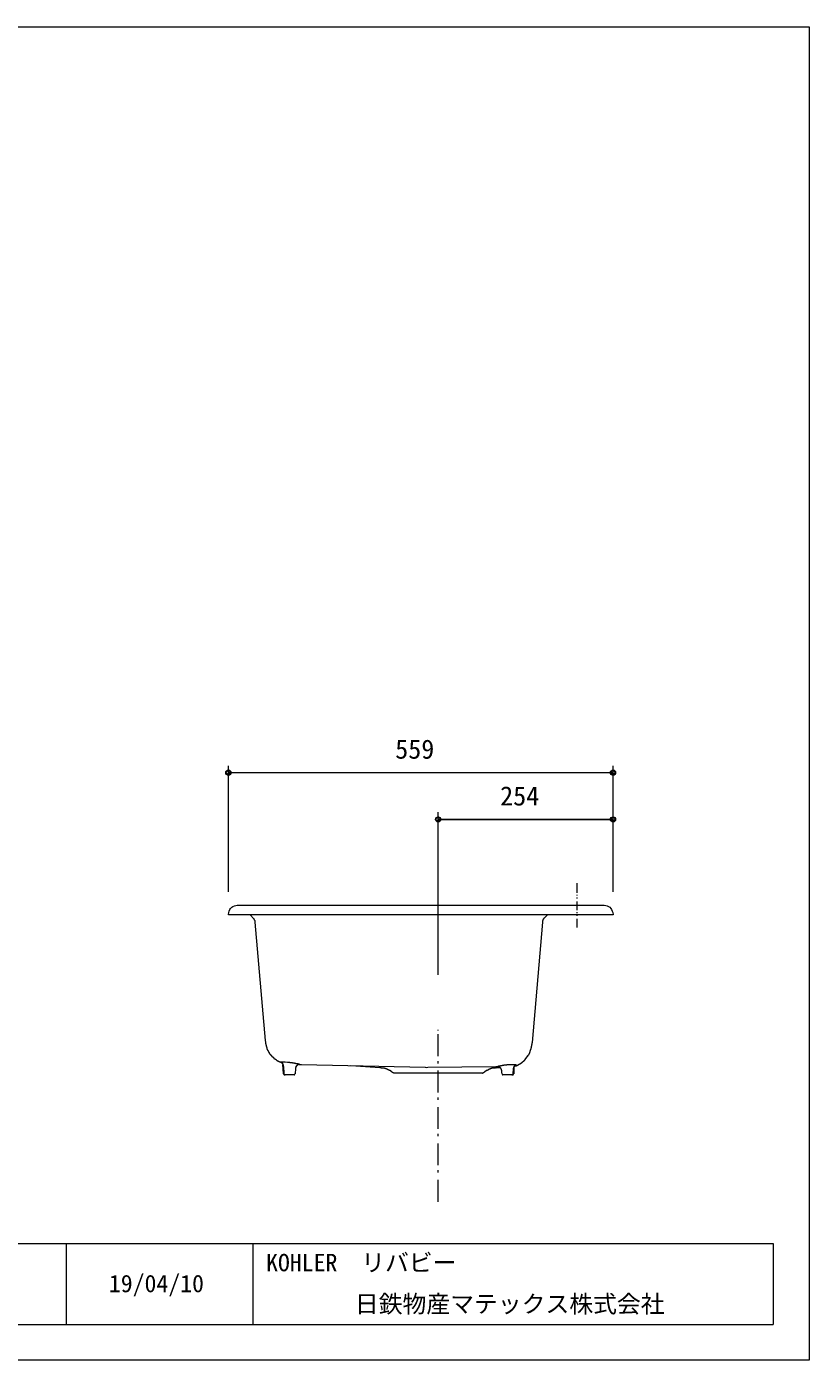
# Model space of a CAD drawing. Units: millimetres, scale not verified. Extents: x -1392 to 1350, y -947 to 991.
# Drawn here: x 213 to 1350, y -947 to 991 of the extents above; entities that cross this region are included whole.
import ezdxf
from ezdxf.enums import TextEntityAlignment as Align

# ---------------------------------------------------------------- set-up
doc = ezdxf.new("R2010")
doc.units = ezdxf.units.MM
doc.header["$LTSCALE"] = 10
for name, color, linetype, lineweight in [('0-1_レイヤー_1', 7, 'Continuous', 18), ('0-7', 7, 'Continuous', 5), ('F-0', 7, 'Continuous', 5)]:
    doc.layers.add(name, color=color, linetype=linetype, lineweight=lineweight)
doc.styles.add('ＭＳ ゴシック', font='')
doc.styles.get('ＭＳ ゴシック').set_extended_font_data('MS Gothic')

msp = doc.modelspace()

# ---------------------------------------------------------------- linework, layer by layer
at = {"layer": '0-1_レイヤー_1', "color": 5}
for p, q in [((506.1, -265.99), (506.1, -83.11)), ((506.1, -92.85), (1064.89, -92.85)), ((1064.89, -265.99), (1064.89, -83.11)), ((810.89, -387.06), (810.89, -150.84)), ((1064.89, -265.99), (1064.89, -150.84)), ((810.89, -161), (1064.89, -161))]:
    msp.add_line(p, q, dxfattribs=at)
at = {"layer": '0-1_レイヤー_1'}
for p, q in [((1012.83, -254.56), (1012.83, -253.71)), ((1012.83, -267.68), (1012.83, -254.98)), ((1012.83, -271.91), (1012.83, -270.64)), ((1012.83, -276.15), (1012.83, -274.88)), ((1012.83, -293.08), (1012.83, -280.38)), ((542.92, -305.78), (537.42, -299.85)), ((543.35, -306.63), (543.35, -306.2)), ((969.64, -299.85), (964.14, -305.36)), ((1012.83, -297.32), (1012.83, -296.04)), ((1012.83, -301.55), (1012.83, -300.28)), ((1012.83, -318.48), (1012.83, -305.78)), ((810.89, -467.92), (810.89, -467.07)), ((810.89, -505.17), (810.89, -473.42)), ((946.79, -489.08), (946.79, -488.24)), ((580.6, -513.64), (582.72, -514.48)), ((582.72, -514.48), (583.14, -514.91)), ((586.11, -530.99), (585.26, -517.45)), ((603.46, -523.38), (603.04, -530.99)), ((608.54, -517.45), (609.81, -517.45)), ((726.23, -522.1), (683.89, -519.14)), ((810.89, -515.75), (810.89, -512.37)), ((895.56, -522.1), (900.64, -521.68)), ((896.83, -520.41), (898.1, -520.83)), ((898.95, -520.83), (898.1, -520.83)), ((920.96, -520.41), (920.54, -530.99)), ((937.05, -510.25), (941.28, -504.75)), ((601.35, -532.26), (587.8, -532.26)), ((875.24, -530.15), (746.55, -530.15)), ((810.89, -558.09), (810.89, -526.34)), ((918.85, -532.26), (904.88, -532.26)), ((810.89, -568.67), (810.89, -565.29)), ((810.89, -611), (810.89, -579.25)), ((810.89, -621.59), (810.89, -618.2)), ((810.89, -663.92), (810.89, -632.17)), ((810.89, -674.5), (810.89, -671.12)), ((810.89, -716.84), (810.89, -685.09))]:
    msp.add_line(p, q, dxfattribs=at)
at = {"layer": '0-1_レイヤー_1', "color": 5}
for points in [[(509.48, -93.06), (505.88, -89.46), (502.29, -93.06), (505.88, -96.66)], [(1068.7, -93.06), (1064.89, -89.46), (1061.08, -93.06), (1064.89, -96.66)], [(814.7, -161), (810.89, -157.19), (807.08, -161), (810.89, -164.81)], [(1068.7, -161), (1064.89, -157.19), (1061.08, -161), (1064.89, -164.81)]]:
    msp.add_lwpolyline(points, close=True, dxfattribs=at)
at = {"layer": '0-1_レイヤー_1'}
msp.add_lwpolyline([(506.52, -296.47), (506.94, -294.35), (507.79, -292.23), (509.06, -290.54), (510.75, -288.85), (512.45, -287.58), (514.56, -286.73), (516.68, -286.31), (518.8, -285.88), (1052.2, -285.88), (1054.31, -286.31), (1056.43, -286.73), (1058.12, -287.58), (1060.24, -288.85), (1061.51, -290.54), (1062.78, -292.23), (1063.63, -294.35), (1064.47, -296.47), (1064.89, -299.43), (1064.89, -299.85), (1064.47, -299.85), (785.5, -299.85), (506.52, -299.85), (506.1, -299.85), (506.1, -299.43)], close=True, dxfattribs=at)
for points in [[(543.35, -306.2), (543.35, -305.78), (542.92, -305.78)], [(543.77, -307.47), (543.77, -307.05), (543.77, -306.63), (543.35, -306.63)], [(543.77, -307.47), (544.2, -307.9), (544.2, -308.32), (544.2, -308.74), (544.2, -309.17), (544.2, -309.59), (544.2, -310.01), (544.2, -310.44), (559.44, -482.73), (559.86, -484.85)], [(962.87, -307.05), (962.87, -307.47), (962.87, -307.9), (962.45, -307.9), (962.45, -308.32), (962.45, -308.74), (962.45, -309.17), (962.45, -309.59), (962.45, -310.01), (962.45, -310.44), (947.21, -485.27), (947.21, -485.7), (947.21, -486.12), (946.79, -486.12), (946.79, -486.54), (946.79, -486.97), (946.79, -487.39), (946.79, -487.82), (946.79, -488.24)], [(964.14, -305.36), (963.72, -305.36), (963.72, -305.78), (963.72, -306.2), (963.3, -306.2), (963.3, -306.63), (962.87, -306.63), (962.87, -307.05)], [(559.44, -484), (559.86, -484), (559.86, -484.43), (559.86, -484.85), (559.86, -485.27), (559.86, -485.7), (559.86, -486.12), (559.86, -486.54), (559.86, -486.97), (560.28, -487.39), (560.28, -487.82), (560.28, -488.24), (560.28, -488.66), (560.28, -489.08), (560.28, -489.51), (560.7, -489.51), (560.7, -489.93), (560.7, -490.35), (560.7, -490.78), (561.13, -491.2), (561.13, -491.63), (561.13, -492.05), (561.13, -492.47), (561.55, -492.47), (561.55, -492.89), (561.55, -493.32), (561.55, -493.74), (561.98, -493.74), (561.98, -494.16), (561.98, -494.59), (561.98, -495.01), (562.4, -495.01), (562.4, -495.43), (562.4, -495.86), (562.82, -495.86), (562.82, -496.28), (562.82, -496.7), (563.25, -496.7), (563.25, -497.13), (563.25, -497.55)], [(563.25, -497.55), (563.67, -497.55), (563.67, -497.97), (563.67, -498.4), (564.09, -498.4), (564.09, -498.82), (564.09, -499.24), (564.52, -499.24), (564.52, -499.67), (564.94, -500.09), (564.94, -500.51), (565.36, -500.51), (565.36, -500.94), (565.79, -501.36), (565.79, -501.79), (566.21, -501.79), (566.21, -502.21), (566.63, -502.21), (566.63, -502.63), (567.05, -503.05), (567.05, -503.48), (567.48, -503.48), (567.48, -503.9), (567.9, -503.9), (567.9, -504.32), (568.33, -504.32), (568.33, -504.75), (568.75, -504.75), (568.75, -505.17), (569.17, -505.17), (569.17, -505.6), (569.6, -506.02), (570.02, -506.02), (570.02, -506.44), (570.44, -506.44), (570.44, -506.86), (570.86, -506.86), (570.86, -507.29), (571.29, -507.29), (571.29, -507.71)], [(941.28, -504.75), (941.7, -504.75), (941.7, -504.32), (941.7, -503.9), (942.13, -503.9), (942.13, -503.48), (942.55, -503.05), (942.55, -502.63), (942.98, -502.63), (942.98, -502.21), (942.98, -501.79), (943.4, -501.79), (943.4, -501.36), (943.4, -500.94), (943.82, -500.94), (943.82, -500.51), (943.82, -500.09), (943.82, -499.67), (944.25, -499.67), (944.25, -499.24), (944.25, -498.82), (944.67, -498.82), (944.67, -498.4)], [(944.67, -498.4), (944.67, -497.97), (944.67, -497.55), (945.09, -497.55), (945.09, -497.13), (945.09, -496.7), (945.09, -496.28), (945.52, -496.28), (945.52, -495.86), (945.52, -495.43), (945.52, -495.01), (945.94, -495.01), (945.94, -494.59), (945.94, -494.16), (945.94, -493.74), (945.94, -493.32), (946.36, -492.89), (946.36, -492.47), (946.36, -492.05), (946.36, -491.63), (946.36, -491.2), (946.36, -490.78), (946.79, -490.78), (946.79, -490.35), (946.79, -489.93), (946.79, -489.51), (946.79, -489.08)], [(571.29, -507.71), (571.71, -507.71), (571.71, -508.13), (572.14, -508.13), (572.14, -508.56), (572.56, -508.56), (572.98, -508.98), (573.41, -508.98), (573.41, -509.4), (573.83, -509.4), (573.83, -509.83), (574.25, -509.83), (574.67, -510.25), (575.1, -510.25), (575.1, -510.67), (575.52, -510.67), (575.95, -511.1), (576.37, -511.1), (576.37, -511.52), (576.79, -511.52), (577.22, -511.52), (577.22, -511.94), (577.64, -511.94), (577.64, -512.37), (578.06, -512.37), (578.48, -512.37), (578.48, -512.79), (578.91, -512.79), (579.33, -512.79), (579.33, -513.21), (579.76, -513.21), (580.18, -513.21), (580.18, -513.64), (580.6, -513.64)], [(595, -514.48), (594.57, -514.48), (594.15, -514.48), (593.73, -514.48), (593.3, -514.48), (592.88, -514.48), (592.45, -514.48), (592.03, -514.48), (588.22, -514.06), (586.95, -514.06), (586.11, -514.06), (585.68, -514.06), (584.83, -514.06), (583.99, -514.06), (583.57, -514.06), (583.14, -514.06), (582.72, -514.06), (582.3, -514.06), (581.87, -514.06)], [(584.83, -516.6), (584.83, -516.18), (584.41, -516.18), (584.41, -515.75), (583.99, -515.75), (583.99, -515.33), (583.57, -515.33), (583.57, -514.91), (583.14, -514.91)], [(584.83, -516.6), (585.26, -517.45), (585.26, -517.87), (585.68, -517.87), (585.68, -518.29), (585.68, -518.72), (585.68, -519.14), (585.68, -519.57), (585.68, -519.99), (586.11, -520.41), (586.11, -520.83), (586.11, -521.26), (586.11, -521.68), (586.53, -528.88), (586.53, -530.99)], [(595, -514.48), (595.42, -514.48), (595.84, -514.48), (596.27, -514.48), (596.69, -514.48), (597.11, -514.48), (597.54, -514.48), (597.96, -514.48), (598.38, -514.48), (598.8, -514.48), (599.23, -514.48), (599.23, -514.91), (599.65, -514.91), (600.08, -514.91), (600.5, -514.91), (600.92, -514.91), (601.35, -514.91), (601.77, -514.91), (601.77, -515.33), (602.19, -515.33), (602.61, -515.33), (603.04, -515.33), (603.46, -515.33), (603.89, -515.33), (603.89, -515.75), (604.31, -515.75), (604.73, -515.75), (605.16, -515.75), (605.58, -515.75), (605.58, -516.18), (606, -516.18), (606.42, -516.18), (606.85, -516.18), (607.27, -516.18), (607.27, -516.6), (607.7, -516.6), (608.12, -516.6), (608.54, -516.6), (608.54, -517.02), (608.97, -517.02)], [(606.85, -517.87), (606.42, -518.29), (606, -518.29), (606, -518.72), (605.58, -518.72), (605.58, -519.14), (605.16, -519.14), (605.16, -519.57), (604.73, -519.57), (604.73, -519.99), (604.31, -519.99), (604.31, -520.41), (604.31, -520.83), (603.89, -520.83), (603.89, -521.26), (603.89, -521.68), (603.46, -521.68), (603.46, -522.1), (603.46, -522.53), (603.46, -522.95), (603.46, -523.38)], [(604.31, -520.41), (604.31, -519.99), (604.73, -519.99), (604.73, -519.57), (605.16, -519.14), (605.58, -519.14), (605.58, -518.72)], [(607.7, -517.45), (607.7, -517.87), (607.27, -517.87), (606.85, -517.87), (606.42, -517.87), (606.42, -518.29), (606, -518.29), (606, -518.72), (605.58, -518.72)], [(608.54, -517.45), (608.12, -517.45), (607.7, -517.45), (607.7, -517.87), (607.27, -517.87), (606.85, -517.87)], [(609.81, -517.45), (609.39, -517.45), (608.97, -517.45), (608.54, -517.45), (608.12, -517.45), (607.7, -517.45)], [(608.97, -517.02), (609.39, -517.02), (609.81, -517.02), (609.81, -517.45)], [(609.81, -517.45), (611.93, -517.45), (791.85, -521.26), (793.54, -521.68), (795.66, -521.26), (894.72, -520.41), (896.83, -520.41)], [(733.85, -523.38), (733.42, -523.38), (733, -523.38), (733, -522.95), (732.58, -522.95), (732.16, -522.95), (731.73, -522.95), (731.31, -522.95), (730.89, -522.95), (730.89, -522.53), (730.46, -522.53), (730.04, -522.53), (729.61, -522.53), (729.19, -522.53), (728.77, -522.53), (728.35, -522.53), (727.92, -522.53), (727.92, -522.1), (727.5, -522.1), (727.08, -522.1), (726.65, -522.1), (726.23, -522.1)], [(745.7, -529.72), (745.28, -529.72), (745.28, -529.3), (744.86, -529.3), (744.86, -528.88), (744.43, -528.88), (744.01, -528.45), (743.58, -528.45), (743.58, -528.03), (743.16, -528.03), (743.16, -527.61), (742.74, -527.61), (742.32, -527.61), (742.32, -527.18), (741.89, -527.18), (741.89, -526.76), (741.47, -526.76), (741.05, -526.76), (741.05, -526.34), (740.62, -526.34), (740.2, -526.34), (740.2, -525.91), (739.77, -525.91), (739.35, -525.49), (738.93, -525.49), (738.51, -525.07), (738.08, -525.07), (737.66, -524.64), (737.23, -524.64), (736.81, -524.64), (736.81, -524.22), (736.39, -524.22), (735.97, -524.22), (735.54, -524.22), (735.54, -523.8), (735.12, -523.8), (734.7, -523.8), (734.27, -523.8), (734.27, -523.38), (733.85, -523.38)], [(887.94, -523.38), (887.52, -523.38), (887.52, -523.8), (887.1, -523.8), (886.67, -523.8), (886.25, -523.8), (886.25, -524.22), (885.83, -524.22), (885.4, -524.22), (884.98, -524.22), (884.98, -524.64), (884.55, -524.64), (884.13, -524.64), (884.13, -525.07), (883.71, -525.07), (883.29, -525.07), (883.29, -525.49), (882.86, -525.49), (882.44, -525.49), (882.44, -525.91), (882.02, -525.91), (881.59, -525.91), (881.17, -526.34), (880.75, -526.34), (880.75, -526.76), (880.32, -526.76), (879.9, -526.76), (879.9, -527.18), (879.48, -527.18), (879.48, -527.61), (879.05, -527.61), (878.63, -527.61), (878.63, -528.03), (878.2, -528.03), (878.2, -528.45), (877.78, -528.45), (877.36, -528.88), (876.94, -528.88), (876.94, -529.3), (876.51, -529.3)], [(895.56, -522.1), (895.14, -522.1), (894.72, -522.1), (894.29, -522.1), (893.87, -522.1), (893.87, -522.53), (893.45, -522.53), (893.02, -522.53), (892.6, -522.53), (892.17, -522.53), (891.75, -522.53), (891.33, -522.53), (890.91, -522.53), (890.91, -522.95), (890.48, -522.95), (890.06, -522.95), (889.64, -522.95), (889.21, -522.95), (888.79, -522.95), (888.79, -523.38), (888.36, -523.38), (887.94, -523.38)], [(896.83, -520.41), (897.26, -520.41), (897.26, -519.99), (897.68, -519.99), (898.1, -519.99), (898.52, -519.99), (898.52, -519.57), (898.95, -519.57), (899.37, -519.57), (899.8, -519.57), (900.22, -519.57), (900.22, -519.14), (900.64, -519.14), (901.07, -519.14), (901.49, -519.14), (901.91, -518.72), (902.33, -518.72), (902.76, -518.72), (903.18, -518.72), (903.61, -518.72), (903.61, -518.29), (904.03, -518.29), (904.45, -518.29), (904.88, -518.29), (905.3, -518.29), (905.72, -518.29), (906.14, -518.29), (906.14, -517.87), (906.57, -517.87), (906.99, -517.87), (907.42, -517.87), (907.84, -517.87), (908.26, -517.87), (908.69, -517.87), (909.11, -517.87), (909.53, -517.87), (909.95, -517.87), (910.38, -517.87), (910.8, -517.87), (910.8, -517.45)], [(898.95, -520.83), (899.8, -521.26), (900.22, -521.26), (900.22, -521.68)], [(902.76, -524.22), (902.33, -524.22), (902.33, -523.8), (902.33, -523.38), (901.91, -523.38), (901.91, -522.95), (901.49, -522.95), (901.49, -522.53), (901.07, -522.53), (901.07, -522.1), (900.64, -522.1), (900.64, -521.68), (900.22, -521.68)], [(910.8, -517.45), (911.23, -517.45), (911.65, -517.45), (912.07, -517.45), (912.5, -517.45), (912.92, -517.45), (913.34, -517.45), (913.77, -517.45), (914.19, -517.45), (914.61, -517.45), (915.04, -517.45), (915.46, -517.45), (915.88, -517.45), (916.3, -517.45), (916.73, -517.45), (917.15, -517.45), (917.58, -517.45), (918, -517.45), (918.42, -517.45), (918.85, -517.45), (919.27, -517.45), (919.69, -517.45), (920.11, -517.45), (920.54, -517.45), (920.96, -517.45), (921.39, -517.45), (921.81, -517.45), (922.23, -517.45), (922.66, -517.45), (923.08, -517.45), (923.5, -517.45), (923.92, -517.45), (924.35, -517.45)], [(919.69, -530.99), (919.69, -528.88), (920.11, -525.07), (920.11, -524.64), (920.11, -524.22), (920.11, -523.8), (920.11, -523.38), (920.11, -522.95), (920.11, -522.53), (920.54, -522.53), (920.54, -522.1), (920.54, -521.68), (920.54, -521.26), (920.54, -520.83), (920.96, -520.83), (921.39, -519.99)], [(921.39, -519.99), (921.81, -519.99), (922.23, -519.99), (922.66, -519.57), (923.08, -519.57), (923.5, -519.57), (923.92, -519.14), (924.35, -519.14), (924.77, -519.14), (924.77, -518.72), (925.2, -518.72), (925.62, -518.72), (925.62, -518.29), (926.04, -518.29), (926.47, -518.29), (926.89, -517.87), (927.31, -517.87), (927.73, -517.45), (928.16, -517.45), (928.16, -517.02), (928.58, -517.02), (929.01, -517.02), (929.01, -516.6), (929.43, -516.6), (929.85, -516.6), (929.85, -516.18), (930.27, -516.18), (930.7, -515.75), (931.12, -515.75), (931.12, -515.33), (931.55, -515.33), (931.55, -514.91), (931.97, -514.91), (932.39, -514.91), (932.39, -514.48), (932.82, -514.48), (932.82, -514.06), (933.24, -514.06), (933.24, -513.64), (933.66, -513.64)], [(921.39, -519.99), (922.23, -518.72), (922.66, -518.72), (922.66, -518.29), (923.08, -518.29), (923.5, -518.29), (923.5, -517.87), (923.92, -517.87), (924.35, -517.87), (924.35, -517.45)], [(933.66, -513.64), (934.08, -513.21), (934.51, -513.21), (934.51, -512.79), (934.93, -512.79), (934.93, -512.37), (935.36, -512.37), (935.36, -511.94), (935.78, -511.94), (935.78, -511.52), (936.2, -511.52), (936.2, -511.1), (936.63, -511.1), (936.63, -510.67), (937.05, -510.67), (937.05, -510.25)], [(586.11, -530.99), (586.11, -531.42), (586.53, -531.42), (586.53, -531.84), (586.95, -531.84), (586.95, -532.26), (587.38, -532.26), (587.8, -532.26)], [(586.53, -530.99), (586.53, -531.42), (586.95, -531.42), (586.95, -531.84), (587.38, -531.84), (587.38, -532.26), (587.8, -532.26), (588.22, -532.26)], [(601.35, -532.26), (601.77, -532.26), (602.19, -532.26), (602.19, -531.84), (602.61, -531.84), (602.61, -531.42), (602.61, -530.99), (603.04, -530.99)], [(745.7, -529.72), (746.13, -530.15), (746.55, -530.15)], [(875.24, -530.15), (875.67, -530.15), (876.09, -529.72)], [(876.51, -529.3), (876.51, -529.72), (876.09, -529.72)], [(903.61, -530.99), (903.18, -528.88), (903.18, -528.45), (903.18, -528.03), (903.18, -527.61), (903.18, -527.18), (903.18, -526.76), (903.18, -526.34), (903.18, -525.91), (903.18, -525.49), (902.76, -525.49), (902.76, -525.07), (902.76, -524.64), (902.76, -524.22)], [(903.61, -530.99), (903.61, -531.42), (903.61, -531.84), (904.03, -531.84), (904.03, -532.26), (904.45, -532.26), (904.88, -532.26)], [(918, -532.26), (918.42, -532.26), (918.85, -532.26), (918.85, -531.84), (919.27, -531.84), (919.27, -531.42), (919.69, -531.42), (919.69, -530.99)], [(918.85, -532.26), (919.27, -532.26), (919.69, -532.26), (919.69, -531.84), (920.11, -531.84), (920.11, -531.42), (920.11, -530.99), (920.54, -530.99)]]:
    msp.add_lwpolyline(points, dxfattribs=at)
at = {"layer": '0-7'}
for p, q in [((505.86, -266.2), (505.86, -83.2)), ((505.86, -93.2), (1064.86, -93.2)), ((1064.86, -266.2), (1064.86, -83.2)), ((810.86, -387.2), (810.86, -151.2)), ((1064.86, -266.2), (1064.86, -151.2)), ((810.86, -161.2), (1064.86, -161.2))]:
    msp.add_line(p, q, dxfattribs=at)
for centre in [(505.86, -93.2), (1064.86, -93.2), (810.86, -161.2), (1064.86, -161.2)]:
    msp.add_circle(centre, 3.75, dxfattribs=at)
at = {"layer": 'F-0'}
for p, q in [((-1339.08, -777.82), (1297.56, -777.82)), ((270.15, -777.82), (270.15, -895.37)), ((541.47, -777.82), (541.47, -895.37)), ((1297.56, -777.82), (1297.56, -895.37)), ((-1339.08, -895.37), (1297.56, -895.37))]:
    msp.add_line(p, q, dxfattribs=at)
msp.add_lwpolyline([(-1391.5, 991.14), (1350.16, 991.14), (1350.16, -947.41), (-1391.5, -947.41)], close=True, dxfattribs=at)

# ---------------------------------------------------------------- texts
at = {"layer": '0-7', "style": 'ＭＳ ゴシック'}
for s, p in [('559', (748.32, -81.28)), ('254', (900.82, -149.28))]:
    msp.add_text(s, height=27.86, dxfattribs=at).set_placement(p, align=Align.BOTTOM_LEFT)
at = {"layer": 'F-0', "style": 'ＭＳ ゴシック'}
for s, p in [('KOHLER\u3000リバビー', (560.71, -825.65)), ('19/04/10', (332.27, -856.04)), ('日鉄物産マテックス株式会社', (689.75, -885.71))]:
    msp.add_text(s, height=25.38, dxfattribs=at).set_placement(p, align=Align.BOTTOM_LEFT)

doc.saveas('drawing.dxf')
